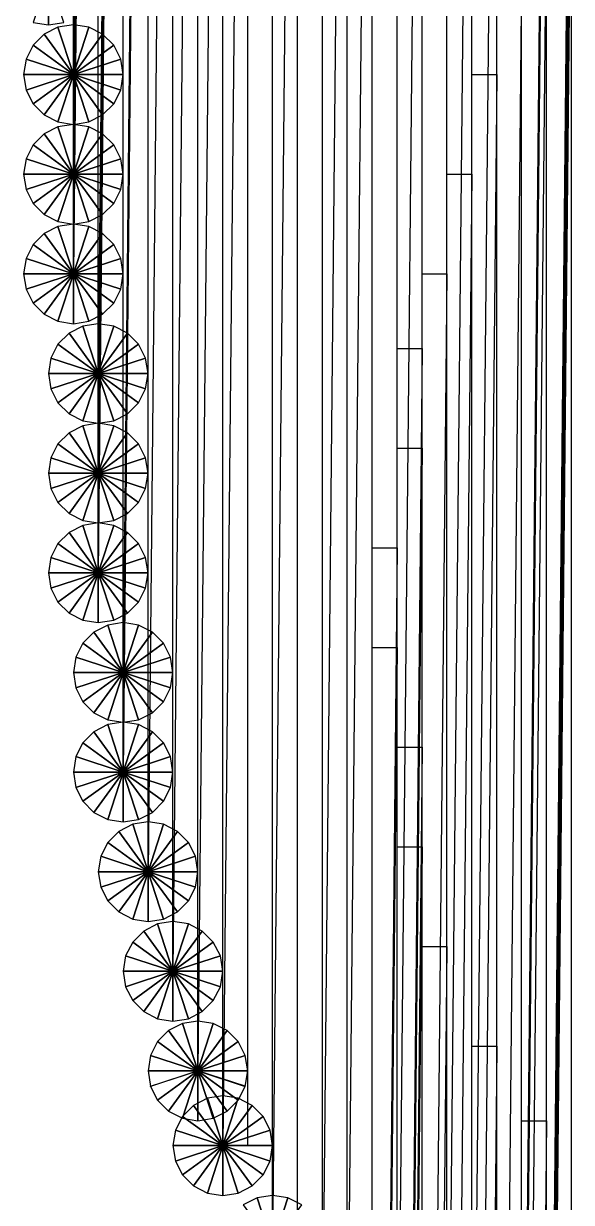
# Model space of a CAD drawing. Header units: metres. Extents: x -172 to 779, y -182 to 937.
# Drawn here: x 34 to 56, y 557.72 to 605.05 of the extents above; entities that cross this region are included whole.
import ezdxf

# ---------------------------------------------------------------- set-up
doc = ezdxf.new("R2010")
doc.units = ezdxf.units.M

msp = doc.modelspace()

# ---------------------------------------------------------------- linework, layer by layer
for points in [[(36, 603), (37, 603), (37, 704), (37.0001, 704.0001, 0.0001)], [(37, 704), (36, 603), (36, 704), (36.0001, 704.0001, 0.0001)], [(36, 599), (37, 599), (37, 700), (37.0001, 700.0001, 0.0001)], [(37, 700), (36, 599), (36, 700), (36.0001, 700.0001, 0.0001)], [(36, 595), (37, 595), (37, 696), (37.0001, 696.0001, 0.0001)], [(37, 696), (36, 595), (36, 696), (36.0001, 696.0001, 0.0001)], [(37, 591), (38, 591), (38, 692), (38.0001, 692.0001, 0.0001)], [(38, 692), (37, 591), (37, 692), (37.0001, 692.0001, 0.0001)], [(37, 587), (38, 587), (38, 688), (38.0001, 688.0001, 0.0001)], [(38, 688), (37, 587), (37, 688), (37.0001, 688.0001, 0.0001)], [(37, 583), (38, 583), (38, 684), (38.0001, 684.0001, 0.0001)], [(38, 684), (37, 583), (37, 684), (37.0001, 684.0001, 0.0001)], [(38, 579), (39, 579), (39, 680), (39.0001, 680.0001, 0.0001)], [(39, 680), (38, 579), (38, 680), (38.0001, 680.0001, 0.0001)], [(38, 575), (39, 575), (39, 676), (39.0001, 676.0001, 0.0001)], [(39, 676), (38, 575), (38, 676), (38.0001, 676.0001, 0.0001)], [(39, 571), (40, 571), (40, 672), (40.0001, 672.0001, 0.0001)], [(40, 672), (39, 571), (39, 672), (39.0001, 672.0001, 0.0001)], [(40, 567), (41, 567), (41, 668), (41.0001, 668.0001, 0.0001)], [(41, 668), (40, 567), (40, 668), (40.0001, 668.0001, 0.0001)], [(41, 563), (42, 563), (42, 664), (42.0001, 664.0001, 0.0001)], [(42, 664), (41, 563), (41, 664), (41.0001, 664.0001, 0.0001)], [(42, 560), (43, 560), (43, 661), (43.0001, 661.0001, 0.0001)], [(43, 661), (42, 560), (42, 661), (42.0001, 661.0001, 0.0001)], [(44, 556), (45, 556), (45, 657), (45.0001, 657.0001, 0.0001)], [(45, 657), (44, 556), (44, 657), (44.0001, 657.0001, 0.0001)], [(46, 552), (47, 552), (47, 653), (47.0001, 653.0001, 0.0001)], [(47, 653), (46, 552), (46, 653), (46.0001, 653.0001, 0.0001)], [(47, 549), (48, 549), (48, 650), (48.0001, 650.0001, 0.0001)], [(48, 650), (47, 549), (47, 650), (47.0001, 650.0001, 0.0001)], [(49, 545), (50, 545), (50, 646), (50.0001, 646.0001, 0.0001)], [(50, 646), (49, 545), (49, 646), (49.0001, 646.0001, 0.0001)], [(51, 541), (52, 541), (52, 642), (52.0001, 642.0001, 0.0001)], [(52, 642), (51, 541), (51, 642), (51.0001, 642.0001, 0.0001)], [(52, 538), (53, 538), (53, 639), (53.0001, 639.0001, 0.0001)], [(53, 639), (52, 538), (52, 639), (52.0001, 639.0001, 0.0001)], [(54, 534), (55, 534), (55, 635), (55.0001, 635.0001, 0.0001)], [(55, 635), (54, 534), (54, 635), (54.0001, 635.0001, 0.0001)], [(54, 530), (55, 530), (55, 631), (55.0001, 631.0001, 0.0001)], [(55, 631), (54, 530), (54, 631), (54.0001, 631.0001, 0.0001)], [(55, 526), (56, 526), (56, 627), (56.0001, 627.0001, 0.0001)], [(56, 627), (55, 526), (55, 627), (55.0001, 627.0001, 0.0001)], [(55, 522), (56, 522), (56, 623), (56.0001, 623.0001, 0.0001)], [(56, 623), (55, 522), (55, 623), (55.0001, 623.0001, 0.0001)], [(55, 518), (56, 518), (56, 619), (56.0001, 619.0001, 0.0001)], [(56, 619), (55, 518), (55, 619), (55.0001, 619.0001, 0.0001)], [(55, 514), (56, 514), (56, 615), (56.0001, 615.0001, 0.0001)], [(56, 615), (55, 514), (55, 615), (55.0001, 615.0001, 0.0001)], [(54, 510), (55, 510), (55, 611), (55.0001, 611.0001, 0.0001)], [(55, 611), (54, 510), (54, 611), (54.0001, 611.0001, 0.0001)], [(35, 607), (34.381966, 605.0979), (35, 605), (35.0001, 605.0001, 0.0001)], [(35, 607), (35, 605), (35.618034, 605.0979), (35.618134, 605.098, 0.0001)], [(53, 506), (54, 506), (54, 607), (54.0001, 607.0001, 0.0001)], [(54, 607), (53, 506), (53, 607), (53.0001, 607.0001, 0.0001)], [(36, 603), (35.381966, 604.9021), (34.82443, 604.61804), (34.824528, 604.61816, 0.0001)], [(36, 603), (36, 605), (35.381966, 604.9021), (35.382065, 604.9022, 0.0001)], [(36, 603), (36.618034, 604.9021), (36, 605), (36.0001, 605.0001, 0.0001)], [(36, 603), (37.17557, 604.61804), (36.618034, 604.9021), (36.618134, 604.9022, 0.0001)], [(36, 603), (34.82443, 604.61804), (34.381966, 604.1756), (34.382065, 604.1757, 0.0001)], [(36, 603), (37.618034, 604.1756), (37.17557, 604.61804), (37.17567, 604.61816, 0.0001)], [(36, 603), (34.381966, 604.1756), (34.097885, 603.61804), (34.097984, 603.61816, 0.0001)], [(36, 603), (37.902115, 603.61804), (37.618034, 604.1756), (37.618134, 604.1757, 0.0001)], [(36, 603), (34.097885, 603.61804), (34, 603), (34.0001, 603.0001, 0.0001)], [(36, 603), (38, 603), (37.902115, 603.61804), (37.902214, 603.61816, 0.0001)], [(36, 603), (34, 603), (34.097885, 602.38196), (34.097984, 602.3821, 0.0001)], [(36, 603), (34.097885, 602.38196), (34.381966, 601.8244), (34.382065, 601.8245, 0.0001)], [(36, 603), (34.381966, 601.8244), (34.82443, 601.38196), (34.824528, 601.3821, 0.0001)], [(36, 603), (34.82443, 601.38196), (35.381966, 601.0979), (35.382065, 601.098, 0.0001)], [(36, 603), (35.381966, 601.0979), (36, 601), (36.0001, 601.0001, 0.0001)], [(36, 603), (37.902115, 602.38196), (38, 603), (38.0001, 603.0001, 0.0001)], [(36, 603), (36, 601), (36.618034, 601.0979), (36.618134, 601.098, 0.0001)], [(36, 603), (36.618034, 601.0979), (37.17557, 601.38196), (37.17567, 601.3821, 0.0001)], [(36, 603), (37.17557, 601.38196), (37.618034, 601.8244), (37.618134, 601.8245, 0.0001)], [(36, 603), (37.618034, 601.8244), (37.902115, 602.38196), (37.902214, 602.3821, 0.0001)], [(52, 502), (53, 502), (53, 603), (53.0001, 603.0001, 0.0001)], [(53, 603), (52, 502), (52, 603), (52.0001, 603.0001, 0.0001)], [(36, 599), (34.82443, 600.61804), (34.381966, 600.1756), (34.382065, 600.1757, 0.0001)], [(36, 599), (35.381966, 600.9021), (34.82443, 600.61804), (34.824528, 600.61816, 0.0001)], [(36, 599), (36, 601), (35.381966, 600.9021), (35.382065, 600.9022, 0.0001)], [(36, 599), (36.618034, 600.9021), (36, 601), (36.0001, 601.0001, 0.0001)], [(36, 599), (37.17557, 600.61804), (36.618034, 600.9021), (36.618134, 600.9022, 0.0001)], [(36, 599), (37.618034, 600.1756), (37.17557, 600.61804), (37.17567, 600.61816, 0.0001)], [(36, 599), (34.381966, 600.1756), (34.097885, 599.61804), (34.097984, 599.61816, 0.0001)], [(36, 599), (37.902115, 599.61804), (37.618034, 600.1756), (37.618134, 600.1757, 0.0001)], [(36, 599), (34.097885, 599.61804), (34, 599), (34.0001, 599.0001, 0.0001)], [(36, 599), (38, 599), (37.902115, 599.61804), (37.902214, 599.61816, 0.0001)], [(36, 599), (34, 599), (34.097885, 598.38196), (34.097984, 598.3821, 0.0001)], [(36, 599), (34.097885, 598.38196), (34.381966, 597.8244), (34.382065, 597.8245, 0.0001)], [(36, 599), (34.381966, 597.8244), (34.82443, 597.38196), (34.824528, 597.3821, 0.0001)], [(36, 599), (34.82443, 597.38196), (35.381966, 597.0979), (35.382065, 597.098, 0.0001)], [(36, 599), (35.381966, 597.0979), (36, 597), (36.0001, 597.0001, 0.0001)], [(36, 599), (37.902115, 598.38196), (38, 599), (38.0001, 599.0001, 0.0001)], [(36, 599), (36, 597), (36.618034, 597.0979), (36.618134, 597.098, 0.0001)], [(36, 599), (36.618034, 597.0979), (37.17557, 597.38196), (37.17567, 597.3821, 0.0001)], [(36, 599), (37.17557, 597.38196), (37.618034, 597.8244), (37.618134, 597.8245, 0.0001)], [(36, 599), (37.618034, 597.8244), (37.902115, 598.38196), (37.902214, 598.3821, 0.0001)], [(51, 498), (52, 498), (52, 599), (52.0001, 599.0001, 0.0001)], [(52, 599), (51, 498), (51, 599), (51.0001, 599.0001, 0.0001)], [(36, 595), (35.381966, 596.9021), (34.82443, 596.61804), (34.824528, 596.61816, 0.0001)], [(36, 595), (36, 597), (35.381966, 596.9021), (35.382065, 596.9022, 0.0001)], [(36, 595), (36.618034, 596.9021), (36, 597), (36.0001, 597.0001, 0.0001)], [(36, 595), (37.17557, 596.61804), (36.618034, 596.9021), (36.618134, 596.9022, 0.0001)], [(36, 595), (34.82443, 596.61804), (34.381966, 596.1756), (34.382065, 596.1757, 0.0001)], [(36, 595), (37.618034, 596.1756), (37.17557, 596.61804), (37.17567, 596.61816, 0.0001)], [(36, 595), (34.381966, 596.1756), (34.097885, 595.61804), (34.097984, 595.61816, 0.0001)], [(36, 595), (37.902115, 595.61804), (37.618034, 596.1756), (37.618134, 596.1757, 0.0001)], [(36, 595), (34.097885, 595.61804), (34, 595), (34.0001, 595.0001, 0.0001)], [(36, 595), (38, 595), (37.902115, 595.61804), (37.902214, 595.61816, 0.0001)], [(36, 595), (34, 595), (34.097885, 594.38196), (34.097984, 594.3821, 0.0001)], [(36, 595), (34.097885, 594.38196), (34.381966, 593.8244), (34.382065, 593.8245, 0.0001)], [(36, 595), (34.381966, 593.8244), (34.82443, 593.38196), (34.824528, 593.3821, 0.0001)], [(36, 595), (34.82443, 593.38196), (35.381966, 593.0979), (35.382065, 593.098, 0.0001)], [(36, 595), (35.381966, 593.0979), (36, 593), (36.0001, 593.0001, 0.0001)], [(36, 595), (37.902115, 594.38196), (38, 595), (38.0001, 595.0001, 0.0001)], [(36, 595), (36, 593), (36.618034, 593.0979), (36.618134, 593.098, 0.0001)], [(36, 595), (36.618034, 593.0979), (37.17557, 593.38196), (37.17567, 593.3821, 0.0001)], [(36, 595), (37.17557, 593.38196), (37.618034, 593.8244), (37.618134, 593.8245, 0.0001)], [(36, 595), (37.618034, 593.8244), (37.902115, 594.38196), (37.902214, 594.3821, 0.0001)], [(50, 494), (51, 494), (51, 595), (51.0001, 595.0001, 0.0001)], [(51, 595), (50, 494), (50, 595), (50.0001, 595.0001, 0.0001)], [(37, 591), (35.82443, 592.61804), (35.381966, 592.1756), (35.382065, 592.1757, 0.0001)], [(37, 591), (36.381966, 592.9021), (35.82443, 592.61804), (35.824528, 592.61816, 0.0001)], [(37, 591), (37, 593), (36.381966, 592.9021), (36.382065, 592.9022, 0.0001)], [(37, 591), (37.618034, 592.9021), (37, 593), (37.0001, 593.0001, 0.0001)], [(37, 591), (38.17557, 592.61804), (37.618034, 592.9021), (37.618134, 592.9022, 0.0001)], [(37, 591), (38.618034, 592.1756), (38.17557, 592.61804), (38.17567, 592.61816, 0.0001)], [(37, 591), (35.381966, 592.1756), (35.097885, 591.61804), (35.097984, 591.61816, 0.0001)], [(37, 591), (38.902115, 591.61804), (38.618034, 592.1756), (38.618134, 592.1757, 0.0001)], [(37, 591), (35.097885, 591.61804), (35, 591), (35.0001, 591.0001, 0.0001)], [(37, 591), (39, 591), (38.902115, 591.61804), (38.902214, 591.61816, 0.0001)], [(49, 491), (50, 491), (50, 592), (50.0001, 592.0001, 0.0001)], [(50, 592), (49, 491), (49, 592), (49.0001, 592.0001, 0.0001)], [(37, 591), (35, 591), (35.097885, 590.38196), (35.097984, 590.3821, 0.0001)], [(37, 591), (35.097885, 590.38196), (35.381966, 589.8244), (35.382065, 589.8245, 0.0001)], [(37, 591), (35.381966, 589.8244), (35.82443, 589.38196), (35.824528, 589.3821, 0.0001)], [(37, 591), (35.82443, 589.38196), (36.381966, 589.0979), (36.382065, 589.098, 0.0001)], [(37, 591), (36.381966, 589.0979), (37, 589), (37.0001, 589.0001, 0.0001)], [(37, 591), (38.902115, 590.38196), (39, 591), (39.0001, 591.0001, 0.0001)], [(37, 591), (37, 589), (37.618034, 589.0979), (37.618134, 589.098, 0.0001)], [(37, 591), (37.618034, 589.0979), (38.17557, 589.38196), (38.17567, 589.3821, 0.0001)], [(37, 591), (38.17557, 589.38196), (38.618034, 589.8244), (38.618134, 589.8245, 0.0001)], [(37, 591), (38.618034, 589.8244), (38.902115, 590.38196), (38.902214, 590.3821, 0.0001)], [(37, 587), (36.381966, 588.9021), (35.82443, 588.61804), (35.824528, 588.61816, 0.0001)], [(37, 587), (37, 589), (36.381966, 588.9021), (36.382065, 588.9022, 0.0001)], [(37, 587), (37.618034, 588.9021), (37, 589), (37.0001, 589.0001, 0.0001)], [(37, 587), (38.17557, 588.61804), (37.618034, 588.9021), (37.618134, 588.9022, 0.0001)], [(37, 587), (35.82443, 588.61804), (35.381966, 588.1756), (35.382065, 588.1757, 0.0001)], [(37, 587), (38.618034, 588.1756), (38.17557, 588.61804), (38.17567, 588.61816, 0.0001)], [(37, 587), (35.381966, 588.1756), (35.097885, 587.61804), (35.097984, 587.61816, 0.0001)], [(37, 587), (38.902115, 587.61804), (38.618034, 588.1756), (38.618134, 588.1757, 0.0001)], [(49, 487), (50, 487), (50, 588), (50.0001, 588.0001, 0.0001)], [(50, 588), (49, 487), (49, 588), (49.0001, 588.0001, 0.0001)], [(37, 587), (35.097885, 587.61804), (35, 587), (35.0001, 587.0001, 0.0001)], [(37, 587), (39, 587), (38.902115, 587.61804), (38.902214, 587.61816, 0.0001)], [(37, 587), (35, 587), (35.097885, 586.38196), (35.097984, 586.3821, 0.0001)], [(37, 587), (35.097885, 586.38196), (35.381966, 585.8244), (35.382065, 585.8245, 0.0001)], [(37, 587), (35.381966, 585.8244), (35.82443, 585.38196), (35.824528, 585.3821, 0.0001)], [(37, 587), (35.82443, 585.38196), (36.381966, 585.0979), (36.382065, 585.098, 0.0001)], [(37, 587), (36.381966, 585.0979), (37, 585), (37.0001, 585.0001, 0.0001)], [(37, 587), (38.902115, 586.38196), (39, 587), (39.0001, 587.0001, 0.0001)], [(37, 587), (37, 585), (37.618034, 585.0979), (37.618134, 585.098, 0.0001)], [(37, 587), (37.618034, 585.0979), (38.17557, 585.38196), (38.17567, 585.3821, 0.0001)], [(37, 587), (38.17557, 585.38196), (38.618034, 585.8244), (38.618134, 585.8245, 0.0001)], [(37, 587), (38.618034, 585.8244), (38.902115, 586.38196), (38.902214, 586.3821, 0.0001)], [(37, 583), (37, 585), (36.381966, 584.9021), (36.382065, 584.9022, 0.0001)], [(37, 583), (37.618034, 584.9021), (37, 585), (37.0001, 585.0001, 0.0001)], [(37, 583), (35.82443, 584.61804), (35.381966, 584.1756), (35.382065, 584.1757, 0.0001)], [(37, 583), (36.381966, 584.9021), (35.82443, 584.61804), (35.824528, 584.61816, 0.0001)], [(37, 583), (38.17557, 584.61804), (37.618034, 584.9021), (37.618134, 584.9022, 0.0001)], [(37, 583), (38.618034, 584.1756), (38.17557, 584.61804), (38.17567, 584.61816, 0.0001)], [(37, 583), (35.381966, 584.1756), (35.097885, 583.61804), (35.097984, 583.61816, 0.0001)], [(37, 583), (38.902115, 583.61804), (38.618034, 584.1756), (38.618134, 584.1757, 0.0001)], [(37, 583), (35.097885, 583.61804), (35, 583), (35.0001, 583.0001, 0.0001)], [(37, 583), (39, 583), (38.902115, 583.61804), (38.902214, 583.61816, 0.0001)], [(48, 483), (49, 483), (49, 584), (49.0001, 584.0001, 0.0001)], [(49, 584), (48, 483), (48, 584), (48.0001, 584.0001, 0.0001)], [(37, 583), (35, 583), (35.097885, 582.38196), (35.097984, 582.3821, 0.0001)], [(37, 583), (35.097885, 582.38196), (35.381966, 581.8244), (35.382065, 581.8245, 0.0001)], [(37, 583), (35.381966, 581.8244), (35.82443, 581.38196), (35.824528, 581.3821, 0.0001)], [(37, 583), (35.82443, 581.38196), (36.381966, 581.0979), (36.382065, 581.098, 0.0001)], [(37, 583), (36.381966, 581.0979), (37, 581), (37.0001, 581.0001, 0.0001)], [(37, 583), (38.902115, 582.38196), (39, 583), (39.0001, 583.0001, 0.0001)], [(37, 583), (37, 581), (37.618034, 581.0979), (37.618134, 581.098, 0.0001)], [(37, 583), (37.618034, 581.0979), (38.17557, 581.38196), (38.17567, 581.3821, 0.0001)], [(37, 583), (38.17557, 581.38196), (38.618034, 581.8244), (38.618134, 581.8245, 0.0001)], [(37, 583), (38.618034, 581.8244), (38.902115, 582.38196), (38.902214, 582.3821, 0.0001)], [(38, 579), (37.381966, 580.9021), (36.82443, 580.61804), (36.824528, 580.61816, 0.0001)], [(38, 579), (38, 581), (37.381966, 580.9021), (37.382065, 580.9022, 0.0001)], [(38, 579), (38.618034, 580.9021), (38, 581), (38.0001, 581.0001, 0.0001)], [(38, 579), (39.17557, 580.61804), (38.618034, 580.9021), (38.618134, 580.9022, 0.0001)], [(38, 579), (36.82443, 580.61804), (36.381966, 580.1756), (36.382065, 580.1757, 0.0001)], [(38, 579), (39.618034, 580.1756), (39.17557, 580.61804), (39.17567, 580.61816, 0.0001)], [(38, 579), (36.381966, 580.1756), (36.097885, 579.61804), (36.097984, 579.61816, 0.0001)], [(38, 579), (39.902115, 579.61804), (39.618034, 580.1756), (39.618134, 580.1757, 0.0001)], [(48, 479), (49, 479), (49, 580), (49.0001, 580.0001, 0.0001)], [(49, 580), (48, 479), (48, 580), (48.0001, 580.0001, 0.0001)], [(38, 579), (36.097885, 579.61804), (36, 579), (36.0001, 579.0001, 0.0001)], [(38, 579), (40, 579), (39.902115, 579.61804), (39.902214, 579.61816, 0.0001)], [(38, 579), (36, 579), (36.097885, 578.38196), (36.097984, 578.3821, 0.0001)], [(38, 579), (36.097885, 578.38196), (36.381966, 577.8244), (36.382065, 577.8245, 0.0001)], [(38, 579), (36.381966, 577.8244), (36.82443, 577.38196), (36.824528, 577.3821, 0.0001)], [(38, 579), (36.82443, 577.38196), (37.381966, 577.0979), (37.382065, 577.098, 0.0001)], [(38, 579), (37.381966, 577.0979), (38, 577), (38.0001, 577.0001, 0.0001)], [(38, 579), (39.902115, 578.38196), (40, 579), (40.0001, 579.0001, 0.0001)], [(38, 579), (38, 577), (38.618034, 577.0979), (38.618134, 577.098, 0.0001)], [(38, 579), (38.618034, 577.0979), (39.17557, 577.38196), (39.17567, 577.3821, 0.0001)], [(38, 579), (39.17557, 577.38196), (39.618034, 577.8244), (39.618134, 577.8245, 0.0001)], [(38, 579), (39.618034, 577.8244), (39.902115, 578.38196), (39.902214, 578.3821, 0.0001)], [(38, 575), (38, 577), (37.381966, 576.9021), (37.382065, 576.9022, 0.0001)], [(38, 575), (38.618034, 576.9021), (38, 577), (38.0001, 577.0001, 0.0001)], [(38, 575), (36.82443, 576.61804), (36.381966, 576.1756), (36.382065, 576.1757, 0.0001)], [(38, 575), (37.381966, 576.9021), (36.82443, 576.61804), (36.824528, 576.61816, 0.0001)], [(38, 575), (39.17557, 576.61804), (38.618034, 576.9021), (38.618134, 576.9022, 0.0001)], [(38, 575), (39.618034, 576.1756), (39.17557, 576.61804), (39.17567, 576.61816, 0.0001)], [(38, 575), (36.381966, 576.1756), (36.097885, 575.61804), (36.097984, 575.61816, 0.0001)], [(38, 575), (39.902115, 575.61804), (39.618034, 576.1756), (39.618134, 576.1757, 0.0001)], [(49, 475), (50, 475), (50, 576), (50.0001, 576.0001, 0.0001)], [(50, 576), (49, 475), (49, 576), (49.0001, 576.0001, 0.0001)], [(38, 575), (36.097885, 575.61804), (36, 575), (36.0001, 575.0001, 0.0001)], [(38, 575), (40, 575), (39.902115, 575.61804), (39.902214, 575.61816, 0.0001)], [(38, 575), (36, 575), (36.097885, 574.38196), (36.097984, 574.3821, 0.0001)], [(38, 575), (36.097885, 574.38196), (36.381966, 573.8244), (36.382065, 573.8245, 0.0001)], [(38, 575), (36.381966, 573.8244), (36.82443, 573.38196), (36.824528, 573.3821, 0.0001)], [(38, 575), (36.82443, 573.38196), (37.381966, 573.0979), (37.382065, 573.098, 0.0001)], [(38, 575), (37.381966, 573.0979), (38, 573), (38.0001, 573.0001, 0.0001)], [(38, 575), (39.902115, 574.38196), (40, 575), (40.0001, 575.0001, 0.0001)], [(38, 575), (38, 573), (38.618034, 573.0979), (38.618134, 573.098, 0.0001)], [(38, 575), (38.618034, 573.0979), (39.17557, 573.38196), (39.17567, 573.3821, 0.0001)], [(38, 575), (39.17557, 573.38196), (39.618034, 573.8244), (39.618134, 573.8245, 0.0001)], [(38, 575), (39.618034, 573.8244), (39.902115, 574.38196), (39.902214, 574.3821, 0.0001)], [(39, 571), (38.381966, 572.9021), (37.82443, 572.61804), (37.824528, 572.61816, 0.0001)], [(39, 571), (39, 573), (38.381966, 572.9021), (38.382065, 572.9022, 0.0001)], [(39, 571), (39.618034, 572.9021), (39, 573), (39.0001, 573.0001, 0.0001)], [(39, 571), (40.17557, 572.61804), (39.618034, 572.9021), (39.618134, 572.9022, 0.0001)], [(39, 571), (37.82443, 572.61804), (37.381966, 572.1756), (37.382065, 572.1757, 0.0001)], [(39, 571), (40.618034, 572.1756), (40.17557, 572.61804), (40.17567, 572.61816, 0.0001)], [(39, 571), (37.381966, 572.1756), (37.097885, 571.61804), (37.097984, 571.61816, 0.0001)], [(39, 571), (40.902115, 571.61804), (40.618034, 572.1756), (40.618134, 572.1757, 0.0001)], [(49, 471), (50, 471), (50, 572), (50.0001, 572.0001, 0.0001)], [(50, 572), (49, 471), (49, 572), (49.0001, 572.0001, 0.0001)], [(39, 571), (37.097885, 571.61804), (37, 571), (37.0001, 571.0001, 0.0001)], [(39, 571), (41, 571), (40.902115, 571.61804), (40.902214, 571.61816, 0.0001)], [(39, 571), (37, 571), (37.097885, 570.38196), (37.097984, 570.3821, 0.0001)], [(39, 571), (37.097885, 570.38196), (37.381966, 569.8244), (37.382065, 569.8245, 0.0001)], [(39, 571), (37.381966, 569.8244), (37.82443, 569.38196), (37.824528, 569.3821, 0.0001)], [(39, 571), (37.82443, 569.38196), (38.381966, 569.0979), (38.382065, 569.098, 0.0001)], [(39, 571), (38.381966, 569.0979), (39, 569), (39.0001, 569.0001, 0.0001)], [(39, 571), (40.902115, 570.38196), (41, 571), (41.0001, 571.0001, 0.0001)], [(39, 571), (39, 569), (39.618034, 569.0979), (39.618134, 569.098, 0.0001)], [(39, 571), (39.618034, 569.0979), (40.17557, 569.38196), (40.17567, 569.3821, 0.0001)], [(39, 571), (40.17557, 569.38196), (40.618034, 569.8244), (40.618134, 569.8245, 0.0001)], [(39, 571), (40.618034, 569.8244), (40.902115, 570.38196), (40.902214, 570.3821, 0.0001)], [(40, 567), (39.381966, 568.9021), (38.82443, 568.61804), (38.824528, 568.61816, 0.0001)], [(40, 567), (40, 569), (39.381966, 568.9021), (39.382065, 568.9022, 0.0001)], [(40, 567), (40.618034, 568.9021), (40, 569), (40.0001, 569.0001, 0.0001)], [(40, 567), (41.17557, 568.61804), (40.618034, 568.9021), (40.618134, 568.9022, 0.0001)], [(40, 567), (38.82443, 568.61804), (38.381966, 568.1756), (38.382065, 568.1757, 0.0001)], [(40, 567), (41.618034, 568.1756), (41.17557, 568.61804), (41.17567, 568.61816, 0.0001)], [(40, 567), (38.381966, 568.1756), (38.097885, 567.61804), (38.097984, 567.61816, 0.0001)], [(40, 567), (41.902115, 567.61804), (41.618034, 568.1756), (41.618134, 568.1757, 0.0001)], [(50, 467), (51, 467), (51, 568), (51.0001, 568.0001, 0.0001)], [(51, 568), (50, 467), (50, 568), (50.0001, 568.0001, 0.0001)], [(40, 567), (38.097885, 567.61804), (38, 567), (38.0001, 567.0001, 0.0001)], [(40, 567), (42, 567), (41.902115, 567.61804), (41.902214, 567.61816, 0.0001)], [(40, 567), (38, 567), (38.097885, 566.38196), (38.097984, 566.3821, 0.0001)], [(40, 567), (38.097885, 566.38196), (38.381966, 565.8244), (38.382065, 565.8245, 0.0001)], [(40, 567), (38.381966, 565.8244), (38.82443, 565.38196), (38.824528, 565.3821, 0.0001)], [(40, 567), (38.82443, 565.38196), (39.381966, 565.0979), (39.382065, 565.098, 0.0001)], [(40, 567), (39.381966, 565.0979), (40, 565), (40.0001, 565.0001, 0.0001)], [(40, 567), (41.902115, 566.38196), (42, 567), (42.0001, 567.0001, 0.0001)], [(40, 567), (40, 565), (40.618034, 565.0979), (40.618134, 565.098, 0.0001)], [(40, 567), (40.618034, 565.0979), (41.17557, 565.38196), (41.17567, 565.3821, 0.0001)], [(40, 567), (41.17557, 565.38196), (41.618034, 565.8244), (41.618134, 565.8245, 0.0001)], [(40, 567), (41.618034, 565.8244), (41.902115, 566.38196), (41.902214, 566.3821, 0.0001)], [(41, 563), (40.381966, 564.9021), (39.82443, 564.61804), (39.824528, 564.61816, 0.0001)], [(41, 563), (41, 565), (40.381966, 564.9021), (40.382065, 564.9022, 0.0001)], [(41, 563), (41.618034, 564.9021), (41, 565), (41.0001, 565.0001, 0.0001)], [(41, 563), (42.17557, 564.61804), (41.618034, 564.9021), (41.618134, 564.9022, 0.0001)], [(41, 563), (39.381966, 564.1756), (39.097885, 563.61804), (39.097984, 563.61816, 0.0001)], [(41, 563), (39.82443, 564.61804), (39.381966, 564.1756), (39.382065, 564.1757, 0.0001)], [(41, 563), (42.618034, 564.1756), (42.17557, 564.61804), (42.17567, 564.61816, 0.0001)], [(41, 563), (42.902115, 563.61804), (42.618034, 564.1756), (42.618134, 564.1757, 0.0001)], [(52, 463), (53, 463), (53, 564), (53.0001, 564.0001, 0.0001)], [(53, 564), (52, 463), (52, 564), (52.0001, 564.0001, 0.0001)], [(41, 563), (39.097885, 563.61804), (39, 563), (39.0001, 563.0001, 0.0001)], [(41, 563), (43, 563), (42.902115, 563.61804), (42.902214, 563.61816, 0.0001)], [(41, 563), (39, 563), (39.097885, 562.38196), (39.097984, 562.3821, 0.0001)], [(41, 563), (39.097885, 562.38196), (39.381966, 561.8244), (39.382065, 561.8245, 0.0001)], [(41, 563), (39.381966, 561.8244), (39.82443, 561.38196), (39.824528, 561.3821, 0.0001)], [(41, 563), (39.82443, 561.38196), (40.381966, 561.0979), (40.382065, 561.098, 0.0001)], [(41, 563), (40.381966, 561.0979), (41, 561), (41.0001, 561.0001, 0.0001)], [(41, 563), (42.902115, 562.38196), (43, 563), (43.0001, 563.0001, 0.0001)], [(41, 563), (41, 561), (41.618034, 561.0979), (41.618134, 561.098, 0.0001)], [(41, 563), (41.618034, 561.0979), (42.17557, 561.38196), (42.17567, 561.3821, 0.0001)], [(41, 563), (42.17557, 561.38196), (42.618034, 561.8244), (42.618134, 561.8245, 0.0001)], [(41, 563), (42.618034, 561.8244), (42.902115, 562.38196), (42.902214, 562.3821, 0.0001)], [(42, 560), (41.381966, 561.9021), (40.82443, 561.61804), (40.824528, 561.61816, 0.0001)], [(42, 560), (42, 562), (41.381966, 561.9021), (41.382065, 561.9022, 0.0001)], [(42, 560), (42.618034, 561.9021), (42, 562), (42.0001, 562.0001, 0.0001)], [(42, 560), (43.17557, 561.61804), (42.618034, 561.9021), (42.618134, 561.9022, 0.0001)], [(42, 560), (40.82443, 561.61804), (40.381966, 561.1756), (40.382065, 561.1757, 0.0001)], [(42, 560), (43.618034, 561.1756), (43.17557, 561.61804), (43.17567, 561.61816, 0.0001)], [(42, 560), (40.381966, 561.1756), (40.097885, 560.61804), (40.097984, 560.61816, 0.0001)], [(42, 560), (43.902115, 560.61804), (43.618034, 561.1756), (43.618134, 561.1757, 0.0001)], [(54, 460), (55, 460), (55, 561), (55.0001, 561.0001, 0.0001)], [(55, 561), (54, 460), (54, 561), (54.0001, 561.0001, 0.0001)], [(42, 560), (40.097885, 560.61804), (40, 560), (40.0001, 560.0001, 0.0001)], [(42, 560), (44, 560), (43.902115, 560.61804), (43.902214, 560.61816, 0.0001)], [(42, 560), (40, 560), (40.097885, 559.38196), (40.097984, 559.3821, 0.0001)], [(42, 560), (40.097885, 559.38196), (40.381966, 558.8244), (40.382065, 558.8245, 0.0001)], [(42, 560), (40.381966, 558.8244), (40.82443, 558.38196), (40.824528, 558.3821, 0.0001)], [(42, 560), (40.82443, 558.38196), (41.381966, 558.0979), (41.382065, 558.098, 0.0001)], [(42, 560), (41.381966, 558.0979), (42, 558), (42.0001, 558.0001, 0.0001)], [(42, 560), (43.902115, 559.38196), (44, 560), (44.0001, 560.0001, 0.0001)], [(42, 560), (42, 558), (42.618034, 558.0979), (42.618134, 558.098, 0.0001)], [(42, 560), (42.618034, 558.0979), (43.17557, 558.38196), (43.17567, 558.3821, 0.0001)], [(42, 560), (43.17557, 558.38196), (43.618034, 558.8244), (43.618134, 558.8245, 0.0001)], [(42, 560), (43.618034, 558.8244), (43.902115, 559.38196), (43.902214, 559.3821, 0.0001)], [(44, 556), (44, 558), (43.381966, 557.9021), (43.382065, 557.9022, 0.0001)], [(44, 556), (44.618034, 557.9021), (44, 558), (44.0001, 558.0001, 0.0001)], [(44, 556), (43.381966, 557.9021), (42.82443, 557.61804), (42.824528, 557.61816, 0.0001)], [(44, 556), (45.17557, 557.61804), (44.618034, 557.9021), (44.618134, 557.9022, 0.0001)]]:
    msp.add_3dface(points)

doc.saveas('drawing.dxf')
